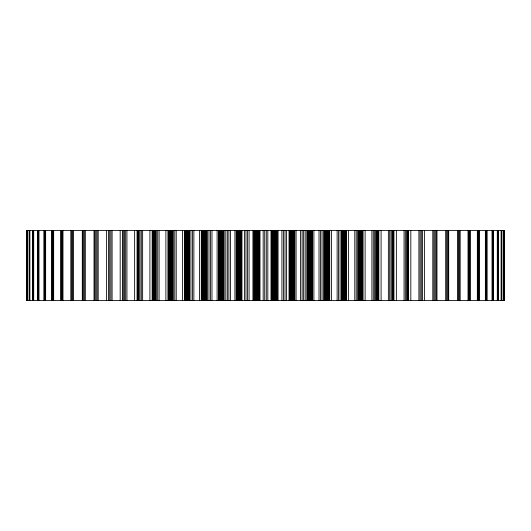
<?xml version="1.0" encoding="UTF-8"?>
<svg xmlns="http://www.w3.org/2000/svg" width="531" height="531" viewBox="0 0 531 531"><rect width="100%" height="100%" fill="white"/><g stroke="black" fill="none" stroke-linecap="round" stroke-linejoin="round"><path stroke-width="0.8" d="M343.803 300.466L344.068 230.534L344.513 300.466L344.513 230.534M171.34 300.466L171.082 230.534L171.752 300.466L171.752 230.534M503.886 230.534L503.886 300.466M503.773 230.534L503.773 300.466M503.653 230.534L503.653 300.466M503.521 230.534L503.521 300.466M501.861 230.534L501.861 300.466M501.629 230.534L501.629 300.466M501.383 230.534L501.383 300.466M501.131 230.534L501.131 300.466M498.383 230.534L498.383 300.466M498.032 230.534L498.032 300.466M497.666 230.534L497.666 300.466M497.295 230.534L497.295 300.466M493.465 230.534L493.465 300.466M492.994 230.534L492.994 300.466M492.516 230.534L492.516 300.466M492.025 230.534L492.025 300.466M487.139 230.534L487.139 300.466M486.555 230.534L486.555 300.466M485.965 230.534L485.965 300.466M485.361 230.534L485.361 300.466M479.453 230.534L479.453 300.466M478.756 230.534L478.756 300.466M478.053 230.534L478.053 300.466M477.342 230.534L477.342 300.466M470.446 230.534L470.446 300.466M469.643 230.534L469.643 300.466M468.833 230.534L468.833 300.466M468.017 230.534L468.017 300.466M460.178 230.534L460.178 300.466M459.269 230.534L459.269 300.466M458.359 230.534L458.359 300.466M457.437 230.534L457.437 300.466M448.702 230.534L448.702 300.466M448.503 230.534L448.503 300.466M447.706 230.534L447.706 300.466M446.697 230.534L446.697 300.466M445.682 230.534L445.682 300.466M436.973 230.534L436.973 300.466M436.104 230.534L436.104 300.466M435.015 230.534L435.015 300.466M433.913 230.534L433.913 300.466M432.811 230.534L432.811 300.466M424.388 230.534L424.388 300.466M422.45 230.534L422.45 300.466M421.275 230.534L421.275 300.466M420.094 230.534L420.094 300.466M418.906 230.534L418.906 300.466M410.821 230.534L410.821 300.466M408.259 230.534L408.259 300.466M407.835 230.534L407.835 300.466M407.828 230.534L407.828 300.466M406.58 230.534L406.58 300.466M405.326 230.534L405.326 300.466M404.064 230.534L404.064 300.466M396.358 230.534L396.358 300.466M393.942 230.534L393.942 300.466M393.537 230.534L393.537 300.466M393.093 230.534L393.093 300.466M392.628 230.534L392.628 300.466M392.329 230.534L392.329 300.466M392.17 230.534L392.17 300.466M391.015 230.534L391.015 300.466M389.688 230.534L389.688 300.466M388.36 230.534L388.36 300.466M381.092 230.534L381.092 300.466M378.829 230.534L378.829 300.466M378.45 230.534L378.45 300.466M378.019 230.534L378.019 300.466M377.561 230.534L377.561 300.466M377.096 230.534L377.096 300.466M376.638 230.534L376.638 300.466M374.674 230.534L374.674 300.466M373.286 230.534L373.286 300.466M371.899 230.534L371.899 300.466M365.109 230.534L365.109 300.466M363.025 230.534L363.025 300.466M362.66 230.534L362.66 300.466M362.248 230.534L362.248 300.466M361.797 230.534L361.797 300.466M361.332 230.534L361.332 300.466M360.874 230.534L360.874 300.466M360.177 230.534L360.177 300.466M359.66 230.534L359.66 300.466M359.248 230.534L359.248 300.466M359.089 230.534L359.089 300.466M358.89 230.534L358.89 300.466M357.662 230.534L357.662 300.466M356.228 230.534L356.228 300.466M354.788 230.534L354.788 300.466M348.515 230.534L348.515 300.466M346.617 230.534L346.617 300.466M346.278 230.534L346.278 300.466M345.88 230.534L345.88 300.466M345.442 230.534L345.442 300.466M344.977 230.534L344.977 300.466M343.265 230.534L343.265 300.466M342.834 230.534L342.834 300.466M342.455 230.534L342.455 300.466M342.143 230.534L342.143 300.466M341.904 230.534L341.904 300.466M341.864 230.534L341.864 300.466M341.765 230.534L341.718 300.466M341.552 230.534L341.552 300.466M340.079 230.534L340.079 300.466M338.599 230.534L338.599 300.466M337.125 230.534L337.125 300.466M331.404 230.534L331.404 300.466M329.705 230.534L329.705 300.466M329.393 230.534L329.393 300.466M329.021 230.534L329.021 300.466M328.589 230.534L328.589 300.466M328.138 230.534L328.138 300.466M327.667 230.534L327.667 300.466M326.937 230.534L326.937 300.466M326.386 230.534L326.386 300.466M325.948 230.534L325.948 300.466M325.549 230.534L325.549 300.466M325.204 230.534L325.204 300.466M324.939 230.534L324.939 300.466M324.76 230.534L324.76 300.466M324.68 230.534L324.68 300.466M324.587 230.534L324.587 300.466M323.545 230.534L323.545 300.466M322.038 230.534L322.038 300.466M320.525 230.534L320.525 300.466M319.018 230.534L319.018 300.466M313.894 230.534L313.894 300.466M312.401 230.534L312.401 300.466M312.122 230.534L312.122 300.466M311.763 230.534L311.763 300.466M311.352 230.534L311.352 300.466M310.907 230.534L310.907 300.466M310.443 230.534L310.443 300.466M309.699 230.534L309.699 300.466M309.135 230.534L309.135 300.466M308.684 230.534L308.684 300.466M308.265 230.534L308.265 300.466M307.9 230.534L307.9 300.466M307.608 230.534L307.608 300.466M307.396 230.534L307.396 300.466M307.283 230.534L307.283 300.466M306.945 230.534L306.945 300.466M305.179 230.534L305.179 300.466M303.646 230.534L303.646 300.466M302.112 230.534L302.112 300.466M300.579 230.534L300.579 300.466M296.079 230.534L296.079 300.466M294.805 230.534L294.805 300.466M294.552 230.534L294.552 300.466M294.227 230.534L294.227 300.466M293.835 230.534L293.835 300.466M293.397 230.534L293.397 300.466M292.933 230.534L292.933 300.466M292.189 230.534L292.189 300.466M291.619 230.534L291.619 300.466M291.161 230.534L291.161 300.466M290.722 230.534L290.722 300.466M290.338 230.534L290.338 300.466M290.019 230.534L290.019 300.466M289.773 230.534L289.773 300.466M289.621 230.534L289.621 300.466M289.043 230.534L289.043 300.466M286.567 230.534L286.567 300.466M285.021 230.534L285.021 300.466M283.474 230.534L283.474 300.466M281.928 230.534L281.928 300.466M278.078 230.534L278.078 300.466M277.029 230.534L277.029 300.466M276.81 230.534L276.81 300.466M276.512 230.534L276.512 300.466M276.14 230.534L276.14 300.466M275.715 230.534L275.715 300.466M275.264 230.534L275.264 300.466M274.507 230.534L274.507 300.466M273.936 230.534L273.936 300.466M273.472 230.534L273.472 300.466M273.027 230.534L273.027 300.466M272.622 230.534L272.622 300.466M272.277 230.534L272.277 300.466M272.005 230.534L272.005 300.466M271.812 230.534L271.812 300.466M270.996 230.534L270.996 300.466M267.83 230.534L267.83 300.466M266.277 230.534L266.277 300.466M264.723 230.534L264.723 300.466M263.17 230.534L263.17 300.466M260.004 230.534L260.004 300.466M259.188 230.534L259.188 300.466M258.995 230.534L258.995 300.466M258.723 230.534L258.723 300.466M258.378 230.534L258.378 300.466M257.973 230.534L257.973 300.466M257.528 230.534L257.528 300.466M257.064 230.534L257.064 300.466M256.207 230.534L256.207 300.466M255.736 230.534L255.736 300.466M255.285 230.534L255.285 300.466M254.86 230.534L254.86 300.466M254.488 230.534L254.488 300.466M254.19 230.534L254.19 300.466M253.971 230.534L253.971 300.466M252.922 230.534L252.922 300.466M249.072 230.534L249.072 300.466M247.526 230.534L247.526 300.466M245.979 230.534L245.979 300.466M244.433 230.534L244.433 300.466M241.957 230.534L241.957 300.466M241.379 230.534L241.379 300.466M241.227 230.534L241.227 300.466M240.981 230.534L240.981 300.466M240.662 230.534L240.662 300.466M240.277 230.534L240.277 300.466M239.839 230.534L239.839 300.466M239.096 230.534L239.096 300.466M238.532 230.534L238.532 300.466M238.067 230.534L238.067 300.466M237.603 230.534L237.603 300.466M237.165 230.534L237.165 300.466M236.773 230.534L236.773 300.466M236.448 230.534L236.448 300.466M236.195 230.534L236.195 300.466M234.921 230.534L234.921 300.466M230.421 230.534L230.421 300.466M228.888 230.534L228.888 300.466M227.354 230.534L227.354 300.466M225.821 230.534L225.821 300.466M224.055 230.534L224.055 300.466M223.717 230.534L223.717 300.466M223.604 230.534L223.604 300.466M223.392 230.534L223.392 300.466M223.1 230.534L223.1 300.466M222.735 230.534L222.735 300.466M222.316 230.534L222.316 300.466M221.58 230.534L221.58 300.466M221.022 230.534L221.022 300.466M220.557 230.534L220.557 300.466M220.093 230.534L220.093 300.466M219.648 230.534L219.648 300.466M219.237 230.534L219.237 300.466M218.878 230.534L218.878 300.466M218.599 230.534L218.599 300.466M217.106 230.534L217.106 300.466M211.982 230.534L211.982 300.466M210.475 230.534L210.475 300.466M208.962 230.534L208.962 300.466M207.455 230.534L207.455 300.466M206.413 230.534L206.413 300.466M206.32 230.534L206.32 300.466M206.24 230.534L206.24 300.466M206.061 230.534L206.061 300.466M205.796 230.534L205.796 300.466M205.451 230.534L205.451 300.466M205.052 230.534L205.052 300.466M204.335 230.534L204.335 300.466M203.785 230.534L203.785 300.466M203.333 230.534L203.333 300.466M202.862 230.534L202.862 300.466M202.411 230.534L202.411 300.466M201.979 230.534L201.979 300.466M201.607 230.534L201.607 300.466M201.295 230.534L201.295 300.466M199.596 230.534L199.596 300.466M193.875 230.534L193.875 300.466M192.401 230.534L192.401 300.466M190.921 230.534L190.921 300.466M189.448 230.534L189.448 300.466M189.282 230.534L189.282 300.466L189.136 230.534M189.096 230.534L189.096 300.466M188.857 230.534L188.857 300.466M188.545 230.534L188.545 300.466M188.166 230.534L188.166 300.466M187.47 230.534L187.47 300.466M186.932 230.534L186.932 300.466M186.487 230.534L186.487 300.466M186.023 230.534L186.023 300.466M185.558 230.534L185.558 300.466M185.12 230.534L185.12 300.466M184.722 230.534L184.722 300.466M184.383 230.534L184.383 300.466M182.485 230.534L182.485 300.466M176.212 230.534L176.212 300.466M174.772 230.534L174.772 300.466M173.338 230.534L173.338 300.466M172.11 230.534L172.11 300.466M171.911 230.534L171.911 300.466M170.564 230.534L170.564 300.466M170.126 230.534L170.126 300.466M169.668 230.534L169.668 300.466M169.203 230.534L169.203 300.466M168.752 230.534L168.752 300.466M168.34 230.534L168.34 300.466M167.975 230.534L167.975 300.466M165.891 230.534L165.891 300.466M159.101 230.534L159.101 300.466M157.714 230.534L157.714 300.466M156.326 230.534L156.326 300.466M155.278 230.534L155.278 300.466M154.952 230.534L154.952 300.466M154.78 230.534L154.78 300.466M154.362 230.534L154.362 300.466M153.904 230.534L153.904 300.466M153.439 230.534L153.439 300.466M152.981 230.534L152.981 300.466M152.55 230.534L152.55 300.466M152.171 230.534L152.171 300.466M149.908 230.534L149.908 300.466M142.64 230.534L142.64 300.466M141.312 230.534L141.312 300.466M139.985 230.534L139.985 300.466M138.83 230.534L138.83 300.466M138.671 230.534L138.671 300.466M138.372 230.534L138.372 300.466M137.907 230.534L137.907 300.466M137.463 230.534L137.463 300.466M137.058 230.534L137.058 300.466M134.642 230.534L134.642 300.466M126.936 230.534L126.936 300.466M125.674 230.534L125.674 300.466M124.42 230.534L124.42 300.466M123.165 230.534L123.172 300.466M122.741 230.534L122.741 300.466M120.179 230.534L120.179 300.466M112.094 230.534L112.094 300.466M110.906 230.534L110.906 300.466M109.725 230.534L109.725 300.466M108.55 230.534L108.55 300.466M106.612 230.534L106.612 300.466M98.189 230.534L98.189 300.466M97.087 230.534L97.087 300.466M95.985 230.534L95.985 300.466M94.896 230.534L94.896 300.466M94.027 230.534L94.027 300.466M85.318 230.534L85.318 300.466M84.303 230.534L84.303 300.466M83.294 230.534L83.294 300.466M82.497 230.534L82.497 300.466M82.298 230.534L82.298 300.466M73.563 230.534L73.563 300.466M72.641 230.534L72.641 300.466M71.731 230.534L71.731 300.466M70.822 230.534L70.822 300.466M62.983 230.534L62.983 300.466M62.167 230.534L62.167 300.466M61.357 230.534L61.357 300.466M60.554 230.534L60.554 300.466M53.658 230.534L53.658 300.466M52.947 230.534L52.947 300.466M52.244 230.534L52.244 300.466M51.547 230.534L51.547 300.466M45.639 230.534L45.639 300.466M45.035 230.534L45.035 300.466M44.445 230.534L44.445 300.466M43.861 230.534L43.861 300.466M38.975 230.534L38.975 300.466M38.484 230.534L38.484 300.466M38.006 230.534L38.006 300.466M37.535 230.534L37.535 300.466M33.705 230.534L33.705 300.466M33.334 230.534L33.334 300.466M32.968 230.534L32.968 300.466M32.617 230.534L32.617 300.466M29.869 230.534L29.869 300.466M29.617 230.534L29.617 300.466M29.371 230.534L29.371 300.466M29.139 230.534L29.139 300.466M27.479 230.534L27.479 300.466M27.346 230.534L27.346 300.466M27.227 230.534L27.227 300.466M27.114 230.534L27.114 300.466M504.437 230.534L26.563 230.534L26.55 300.466L504.437 300.466L504.437 230.534M376.048 300.466L376.048 230.534L375.975 300.466"/></g></svg>
